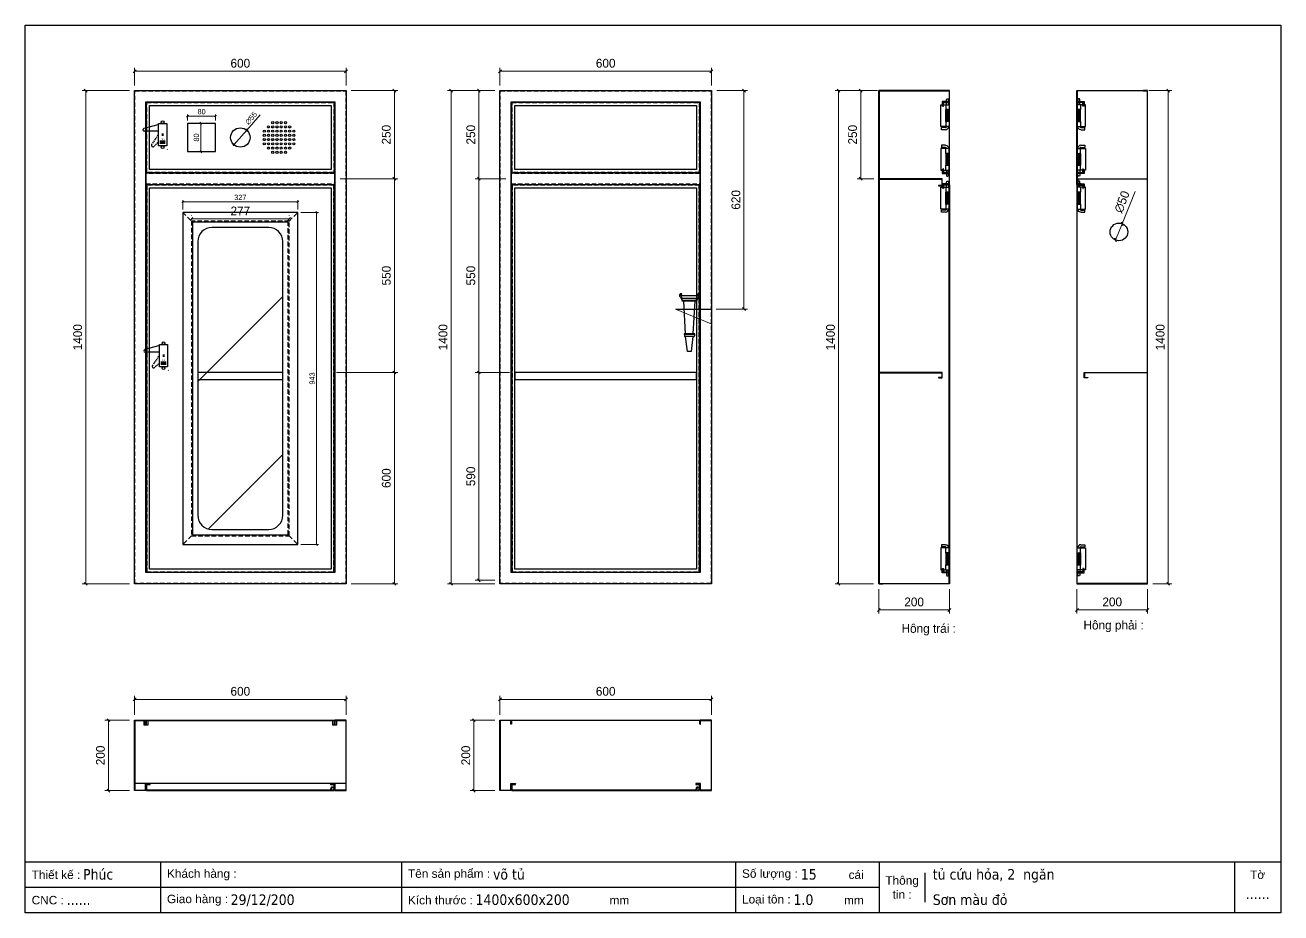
# Model space of a CAD drawing. Header units: millimetres. Extents: x 0 to 3564, y 0 to 2520.
import ezdxf
from ezdxf.enums import TextEntityAlignment as Align

# ---------------------------------------------------------------- set-up
doc = ezdxf.new("R2010")
doc.units = ezdxf.units.MM
doc.linetypes.add('HIDDEN2', pattern=[4.7625, 3.175, -1.5875])
doc.linetypes.add('HIDDENX2', pattern=[19.05, 12.7, -6.35])
doc.layers.add('BAOCHAY', color=1, linetype='Continuous')
doc.layers.add('DIM', color=253, linetype='Continuous')
doc.layers.add('S-CONCRETE', color=3, linetype='Continuous', lineweight=5)
doc.styles.add('Arial', font='arial.ttf')
doc.styles.add('Tahoma (Input Text)', font='tahoma.ttf')
doc.dimstyles.new('Dim-15', dxfattribs={"dimtxt": 15, "dimasz": 5, "dimexe": 5, "dimexo": 8, "dimgap": 5, "dimtad": 1, "dimdec": 0, "dimtxsty": 'Standard', "dimblk": 'OBLIQUE', "dimcen": 10, "dimclrd": 5, "dimclre": 5, "dimclrt": 3, "dimazin": 3, "dimtfac": 1, "dimtdec": 0, "dimtmove": 0, "dimatfit": 3, "dimldrblk": 'OBLIQUE', "dimlwd": 9, "dimlwe": 9})
doc.dimstyles.new('Dim-25', dxfattribs={"dimtxt": 25, "dimasz": 8, "dimexe": 10, "dimexo": 15, "dimgap": 10, "dimtad": 1, "dimdec": 0, "dimtxsty": 'Standard', "dimblk": 'OBLIQUE', "dimcen": 10, "dimclrd": 5, "dimclre": 5, "dimclrt": 3, "dimazin": 3, "dimtfac": 1, "dimtdec": 0, "dimtmove": 0, "dimatfit": 3, "dimldrblk": 'OBLIQUE', "dimlwd": 9, "dimlwe": 9})

# ---------------------------------------------------------------- blocks, each defined once
blk = doc.blocks.new('khungtenAsean2')
at = {"color": 7}
for p, q in [((2970, -1980), (0, -1980)), ((320, -1980), (320, -2100)), ((890, -1980), (890, -2100)), ((1680, -1980), (1680, -2100)), ((2020, -1980), (2020, -2100)), ((2860, -1980), (2860, -2100)), ((2128.3, -2005), (2128.3, -2075)), ((2020, -2040), (0, -2040))]:
    blk.add_line(p, q, dxfattribs=at)
blk.add_lwpolyline([(0, 0), (2970, 0), (2970, -2100), (0, -2100)], close=True, dxfattribs=at)
at = {"color": 2, "char_height": 20, "style": 'Arial'}
for s, insert, width, attachment_point in [('  Thiết kế :', (0, -2010), 917.634, 4), ('  Khách hàng :', (320, -2010), 917.634, 4), ('  Tên sản phẩm :', (890, -2010), 917.634, 4), ('  Số lượng :', (1680, -2010), 917.634, 4), ('cái', (1947.6, -2010), 917.634, 4), ('Thông\\Ptin :', (2074.2, -2040), 108.311, 5), ('Tờ', (2915, -2010), 110, 5), ('  CNC :', (0, -2070), 917.634, 4), ('  Giao hàng :', (320, -2070), 917.634, 4), ('  Kích thước :', (890, -2070), 917.634, 4), ('mm', (1382.3, -2070), 917.634, 4), ('  Loại tôn :', (1680, -2070), 917.634, 4), ('mm', (1936.9, -2070), 917.634, 4)]:
    blk.add_mtext(s, dxfattribs=dict(at, insert=insert, width=width, attachment_point=attachment_point))
at = {"color": 1, "style": 'Tahoma (Input Text)', "flags": 8}
for tag, p in [('#01', (137.1, -2021.3)), ('#03', (506.6, -2019.3)), ('#05', (1106.6, -2021.3)), ('#07', (1834.7, -2021.3)), ('#09', (2146.7, -2021.3)), ('#02', (98.5, -2081.3)), ('#04', (486.1, -2081.3)), ('#06', (1065.3, -2081.3)), ('#08', (1817.4, -2081.3)), ('#10', (2146.7, -2081.3))]:
    blk.add_attdef(tag, p, '', height=25, dxfattribs=at)
blk.add_attdef('#11', text='', height=25, dxfattribs=at).set_placement((2915, -2067.3), align=Align.CENTER)
blk = doc.blocks.new('*D1')
at = {"color": 0, "linetype": 'ByBlock', "lineweight": -2}
for p, q in [((1351.7, 2392.8), (1343.7, 2384.8)), ((1943.7, 2384.8), (1951.7, 2392.8))]:
    blk.add_line(p, q, dxfattribs=at)
at = {"layer": 'Defpoints', "color": 0, "transparency": 16777216}
for p in [(1947.7, 2388.8), (1347.7, 2334), (1947.7, 2334)]:
    blk.add_point(p, dxfattribs=at)
at = {"layer": 'DIM', "color": 5, "lineweight": 9, "transparency": 16777216}
for p, q in [((1347.7, 2349), (1347.7, 2398.8)), ((1347.7, 2388.8), (1947.7, 2388.8)), ((1947.7, 2349), (1947.7, 2398.8))]:
    blk.add_line(p, q, dxfattribs=at)
at = {"layer": 'DIM', "color": 3, "transparency": 16777216, "insert": (1647.7, 2411.6), "char_height": 25, "attachment_point": 5}
blk.add_mtext('600', dxfattribs=at)
blk = doc.blocks.new('_Oblique')
at = {"color": 0, "linetype": 'ByBlock', "lineweight": -2}
blk.add_line((-0.5, -0.5), (0.5, 0.5), dxfattribs=at)
blk = doc.blocks.new('*D2')
at = {"color": 0, "linetype": 'ByBlock', "lineweight": -2}
for p, q in [((1212.8, 2330), (1204.8, 2338)), ((1204.8, 938), (1212.8, 930))]:
    blk.add_line(p, q, dxfattribs=at)
at = {"layer": 'Defpoints', "color": 0, "transparency": 16777216}
for p in [(1347.7, 2334), (1208.8, 934), (1347.7, 934)]:
    blk.add_point(p, dxfattribs=at)
at = {"layer": 'DIM', "color": 5, "lineweight": 9, "transparency": 16777216}
for p, q in [((1332.7, 2334), (1198.8, 2334)), ((1208.8, 2334), (1208.8, 934)), ((1332.7, 934), (1198.8, 934))]:
    blk.add_line(p, q, dxfattribs=at)
at = {"layer": 'DIM', "color": 3, "transparency": 16777216, "insert": (1186.1, 1634), "char_height": 25, "attachment_point": 5, "rotation": 90}
blk.add_mtext('1400', dxfattribs=at)
blk = doc.blocks.new('*D3')
at = {"color": 0, "linetype": 'ByBlock', "lineweight": -2}
for p, q in [((1351.7, 610), (1343.7, 602)), ((1943.7, 602), (1951.7, 610))]:
    blk.add_line(p, q, dxfattribs=at)
at = {"layer": 'Defpoints', "color": 0, "transparency": 16777216}
for p in [(1947.7, 606), (1347.7, 547), (1947.7, 547)]:
    blk.add_point(p, dxfattribs=at)
at = {"layer": 'DIM', "color": 5, "lineweight": 9, "transparency": 16777216}
for p, q in [((1347.7, 562), (1347.7, 616)), ((1347.7, 606), (1947.7, 606)), ((1947.7, 562), (1947.7, 616))]:
    blk.add_line(p, q, dxfattribs=at)
at = {"layer": 'DIM', "color": 3, "transparency": 16777216, "insert": (1647.7, 628.8), "char_height": 25, "attachment_point": 5}
blk.add_mtext('600', dxfattribs=at)
blk = doc.blocks.new('*D4')
at = {"color": 0, "linetype": 'ByBlock', "lineweight": -2}
for p, q in [((1277.5, 543), (1269.5, 551)), ((1269.5, 351), (1277.5, 343))]:
    blk.add_line(p, q, dxfattribs=at)
at = {"layer": 'Defpoints', "color": 0, "transparency": 16777216}
for p in [(1347.7, 547), (1273.5, 347), (1347.7, 347)]:
    blk.add_point(p, dxfattribs=at)
at = {"layer": 'DIM', "color": 5, "lineweight": 9, "transparency": 16777216}
for p, q in [((1332.7, 547), (1263.5, 547)), ((1273.5, 547), (1273.5, 347)), ((1332.7, 347), (1263.5, 347))]:
    blk.add_line(p, q, dxfattribs=at)
at = {"layer": 'DIM', "color": 3, "transparency": 16777216, "insert": (1250.7, 447), "char_height": 25, "attachment_point": 5, "rotation": 90}
blk.add_mtext('200', dxfattribs=at)
blk = doc.blocks.new('*D5')
at = {"color": 0, "linetype": 'ByBlock', "lineweight": -2}
for p, q in [((2312.6, 2330), (2304.6, 2338)), ((2304.6, 938), (2312.6, 930))]:
    blk.add_line(p, q, dxfattribs=at)
at = {"layer": 'Defpoints', "color": 0, "transparency": 16777216}
for p in [(2308.6, 2334), (2434.1, 2334), (2423.1, 934)]:
    blk.add_point(p, dxfattribs=at)
at = {"layer": 'DIM', "color": 5, "lineweight": 9, "transparency": 16777216}
for p, q in [((2419.1, 2334), (2298.6, 2334)), ((2308.6, 934), (2308.6, 2334)), ((2408.1, 934), (2298.6, 934))]:
    blk.add_line(p, q, dxfattribs=at)
at = {"layer": 'DIM', "color": 3, "transparency": 16777216, "insert": (2285.8, 1634), "char_height": 25, "attachment_point": 5, "rotation": 90}
blk.add_mtext('1400', dxfattribs=at)
blk = doc.blocks.new('*D6')
at = {"color": 0, "linetype": 'ByBlock', "lineweight": -2}
for p, q in [((2427.1, 863.8), (2419.1, 855.8)), ((2619.1, 855.8), (2627.1, 863.8))]:
    blk.add_line(p, q, dxfattribs=at)
at = {"layer": 'Defpoints', "color": 0, "transparency": 16777216}
for p in [(2423.1, 934), (2623.1, 934), (2623.1, 859.8)]:
    blk.add_point(p, dxfattribs=at)
at = {"layer": 'DIM', "color": 5, "lineweight": 9, "transparency": 16777216}
for p, q in [((2423.1, 919), (2423.1, 849.8)), ((2623.1, 919), (2623.1, 849.8)), ((2423.1, 859.8), (2623.1, 859.8))]:
    blk.add_line(p, q, dxfattribs=at)
at = {"layer": 'DIM', "color": 3, "transparency": 16777216, "insert": (2523.1, 882.5), "char_height": 25, "attachment_point": 5}
blk.add_mtext('200', dxfattribs=at)
blk = doc.blocks.new('HL035-1-2')
at = {"color": 1}
for p, q in [((-4.5, 79), (18.5, 79)), ((-4.5, 65), (-4.5, 79)), ((-3, 79), (-3, 80)), ((-3, 79), (-3, 79)), ((3, 79), (3, 80)), ((4.5, 65), (4.5, 79)), ((5, 88), (17, 88)), ((5, 82), (17, 82)), ((17, 88), (17, 82)), ((18.5, 79), (18.5, 17)), ((-4.5, 65), (4.5, 65)), ((1.3, 65), (-4, 64)), ((4, 64), (-4, 62.5)), ((-4, 64), (-3, 64)), ((4, 62.5), (-4, 61)), ((-4, 62.5), (-3, 62.5)), ((4, 61), (-4, 59.5)), ((-4, 61), (-3, 61)), ((4, 59.5), (-4, 58)), ((-4, 59.5), (-3, 59.5)), ((4, 58), (-4, 56.5)), ((-4, 58), (-3, 58)), ((4, 56.5), (-4, 55)), ((-4, 56.5), (-3, 56.5)), ((4, 55), (-4, 53.5)), ((-4, 55), (-3, 55)), ((4, 53.5), (-4, 52)), ((-4, 53.5), (-3, 53.5)), ((4, 52), (-4, 50.5)), ((-4, 52), (-3, 52)), ((4, 50.5), (-4, 49)), ((-4, 50.5), (-3, 50.5)), ((4, 49), (-4, 47.5)), ((-4, 49), (-3, 49)), ((4, 47.5), (-4, 46)), ((-4, 47.5), (-3, 47.5)), ((4, 46), (-4, 44.5)), ((-4, 46), (-3, 46)), ((4, 44.5), (-4, 43)), ((-4, 44.5), (-3, 44.5)), ((4, 43), (-4, 41.5)), ((-4, 43), (-3, 43)), ((4, 41.5), (-4, 40)), ((-4, 41.5), (-3, 41.5)), ((4, 40), (-4, 38.5)), ((-4, 40), (-3, 40)), ((4, 38.5), (-4, 37)), ((-4, 38.5), (-3, 38.5)), ((4, 37), (-4, 35.5)), ((-4, 37), (-3, 37)), ((3, 64), (4, 64)), ((3, 62.5), (4, 62.5)), ((3, 61), (4, 61)), ((3, 59.5), (4, 59.5)), ((3, 58), (4, 58)), ((3, 56.5), (4, 56.5)), ((3, 55), (4, 55)), ((3, 53.5), (4, 53.5)), ((3, 52), (4, 52)), ((3, 50.5), (4, 50.5)), ((3, 49), (4, 49)), ((3, 47.5), (4, 47.5)), ((3, 46), (4, 46)), ((3, 44.5), (4, 44.5)), ((3, 43), (4, 43)), ((3, 41.5), (4, 41.5)), ((3, 40), (4, 40)), ((3, 38.5), (4, 38.5)), ((3, 37), (4, 37)), ((4.5, 65), (4.5, 31)), ((-4.5, 17), (-4.5, 31)), ((-4.5, 31), (4.5, 31)), ((18.5, 17), (-4.5, 17)), ((4, 35.5), (-4, 34)), ((-4, 35.5), (-3, 35.5)), ((4, 34), (-4, 32.5)), ((-4, 34), (-3, 34)), ((-3, 3), (-2, 0)), ((3, 3), (2, 0)), ((3, 35.5), (4, 35.5)), ((3, 34), (4, 34)), ((4.5, 17), (4.5, 31))]:
    blk.add_line(p, q, dxfattribs=at)
for points in [[(-3, 32.5), (-3, 65)], [(3, 65), (3, 32.5)], [(-3, 3), (-3, 17)], [(2, 0), (-2, 0)], [(3, 17), (3, 3)]]:
    blk.add_lwpolyline(points, dxfattribs=at)
blk.add_lwpolyline([(-4, 32.5), (4, 32.5), (4, 31), (-4, 31)], close=True, dxfattribs=at)
for radius in [8, 2]:
    blk.add_arc((5, 80), radius, 90, 180, dxfattribs=at)
blk = doc.blocks.new('*D7')
at = {"color": 0, "linetype": 'ByBlock', "lineweight": -2}
for p, q in [((3248.3, 2330), (3240.3, 2338)), ((3240.3, 938), (3248.3, 930))]:
    blk.add_line(p, q, dxfattribs=at)
at = {"layer": 'Defpoints', "color": 0, "transparency": 16777216}
for p in [(3174.3, 2334), (3244.3, 2334), (3185.3, 934)]:
    blk.add_point(p, dxfattribs=at)
at = {"layer": 'DIM', "color": 5, "lineweight": 9, "transparency": 16777216}
for p, q in [((3189.3, 2334), (3254.3, 2334)), ((3244.3, 934), (3244.3, 2334)), ((3200.3, 934), (3254.3, 934))]:
    blk.add_line(p, q, dxfattribs=at)
at = {"layer": 'DIM', "color": 3, "transparency": 16777216, "insert": (3221.5, 1634), "char_height": 25, "attachment_point": 5, "rotation": 90}
blk.add_mtext('1400', dxfattribs=at)
blk = doc.blocks.new('*D8')
at = {"color": 0, "linetype": 'ByBlock', "lineweight": -2}
for p, q in [((2989.3, 863.8), (2981.3, 855.8)), ((3181.3, 855.8), (3189.3, 863.8))]:
    blk.add_line(p, q, dxfattribs=at)
at = {"layer": 'Defpoints', "color": 0, "transparency": 16777216}
for p in [(2985.3, 934), (3185.3, 934), (2985.3, 859.8)]:
    blk.add_point(p, dxfattribs=at)
at = {"layer": 'DIM', "color": 5, "lineweight": 9, "transparency": 16777216}
for p, q in [((2985.3, 919), (2985.3, 849.8)), ((3185.3, 919), (3185.3, 849.8)), ((3185.3, 859.8), (2985.3, 859.8))]:
    blk.add_line(p, q, dxfattribs=at)
at = {"layer": 'DIM', "color": 3, "transparency": 16777216, "insert": (3085.3, 882.5), "char_height": 25, "attachment_point": 5}
blk.add_mtext('200', dxfattribs=at)
blk = doc.blocks.new('*D9')
at = {"color": 0, "linetype": 'ByBlock', "lineweight": -2}
for p, q in [((3111.3, 1961.4), (3115.8, 1951)), ((3097.3, 1904.6), (3092.8, 1915))]:
    blk.add_line(p, q, dxfattribs=at)
at = {"layer": 'Defpoints', "color": 0, "transparency": 16777216}
for p in [(3113.6, 1956.2), (3095, 1909.8)]:
    blk.add_point(p, dxfattribs=at)
at = {"layer": 'DIM', "color": 5, "lineweight": 9, "transparency": 16777216}
for p in [(3150.2, 2048.1), (3095, 1909.8)]:
    blk.add_line(p, (3113.6, 1956.2), dxfattribs=at)
at = {"layer": 'DIM', "color": 3, "transparency": 16777216, "insert": (3113.1, 2018.3), "char_height": 25, "attachment_point": 5, "rotation": 68.2517}
blk.add_mtext('∅50', dxfattribs=at)
blk = doc.blocks.new('*D10')
at = {"color": 0, "linetype": 'ByBlock', "lineweight": -2}
for p, q in [((314.8, 610), (306.8, 602)), ((906.8, 602), (914.8, 610))]:
    blk.add_line(p, q, dxfattribs=at)
at = {"layer": 'Defpoints', "color": 0, "transparency": 16777216}
for p in [(910.8, 606), (310.8, 547), (910.8, 547)]:
    blk.add_point(p, dxfattribs=at)
at = {"layer": 'DIM', "color": 5, "lineweight": 9, "transparency": 16777216}
for p, q in [((310.8, 562), (310.8, 616)), ((310.8, 606), (910.8, 606)), ((910.8, 562), (910.8, 616))]:
    blk.add_line(p, q, dxfattribs=at)
at = {"layer": 'DIM', "color": 3, "transparency": 16777216, "insert": (610.8, 628.8), "char_height": 25, "attachment_point": 5}
blk.add_mtext('600', dxfattribs=at)
blk = doc.blocks.new('*D11')
at = {"color": 0, "linetype": 'ByBlock', "lineweight": -2}
for p, q in [((314.8, 2392.8), (306.8, 2384.8)), ((906.8, 2384.8), (914.8, 2392.8))]:
    blk.add_line(p, q, dxfattribs=at)
at = {"layer": 'Defpoints', "color": 0, "transparency": 16777216}
for p in [(910.8, 2388.8), (310.8, 2334), (910.8, 2334)]:
    blk.add_point(p, dxfattribs=at)
at = {"layer": 'DIM', "color": 5, "lineweight": 9, "transparency": 16777216}
for p, q in [((310.8, 2349), (310.8, 2398.8)), ((310.8, 2388.8), (910.8, 2388.8)), ((910.8, 2349), (910.8, 2398.8))]:
    blk.add_line(p, q, dxfattribs=at)
at = {"layer": 'DIM', "color": 3, "transparency": 16777216, "insert": (610.8, 2411.6), "char_height": 25, "attachment_point": 5}
blk.add_mtext('600', dxfattribs=at)
blk = doc.blocks.new('*D12')
at = {"color": 0, "linetype": 'ByBlock', "lineweight": -2}
for p, q in [((176, 2330), (168, 2338)), ((168, 938), (176, 930))]:
    blk.add_line(p, q, dxfattribs=at)
at = {"layer": 'Defpoints', "color": 0, "transparency": 16777216}
for p in [(310.8, 2334), (172, 934), (310.8, 934)]:
    blk.add_point(p, dxfattribs=at)
at = {"layer": 'DIM', "color": 5, "lineweight": 9, "transparency": 16777216}
for p, q in [((295.8, 2334), (162, 2334)), ((172, 2334), (172, 934)), ((295.8, 934), (162, 934))]:
    blk.add_line(p, q, dxfattribs=at)
at = {"layer": 'DIM', "color": 3, "transparency": 16777216, "insert": (149.2, 1634), "char_height": 25, "attachment_point": 5, "rotation": 90}
blk.add_mtext('1400', dxfattribs=at)
blk = doc.blocks.new('*D13')
at = {"color": 0, "linetype": 'ByBlock', "lineweight": -2}
for p, q in [((1051.9, 2330), (1043.9, 2338)), ((1043.9, 2088), (1051.9, 2080))]:
    blk.add_line(p, q, dxfattribs=at)
at = {"layer": 'Defpoints', "color": 0, "transparency": 16777216}
for p in [(910.8, 2334), (1047.9, 2334), (878.8, 2084)]:
    blk.add_point(p, dxfattribs=at)
at = {"layer": 'DIM', "color": 5, "lineweight": 9, "transparency": 16777216}
for p, q in [((925.8, 2334), (1057.9, 2334)), ((1047.9, 2084), (1047.9, 2334)), ((893.8, 2084), (1057.9, 2084))]:
    blk.add_line(p, q, dxfattribs=at)
at = {"layer": 'DIM', "color": 3, "transparency": 16777216, "insert": (1025.2, 2209), "char_height": 25, "attachment_point": 5, "rotation": 90}
blk.add_mtext('250', dxfattribs=at)
blk = doc.blocks.new('*D14')
at = {"color": 0, "linetype": 'ByBlock', "lineweight": -2}
for p, q in [((1051.9, 2080), (1043.9, 2088)), ((1043.9, 1538), (1051.9, 1530))]:
    blk.add_line(p, q, dxfattribs=at)
at = {"layer": 'Defpoints', "color": 0, "transparency": 16777216}
for p in [(878.8, 2084), (868.8, 1534), (1047.9, 1534)]:
    blk.add_point(p, dxfattribs=at)
at = {"layer": 'DIM', "color": 5, "lineweight": 9, "transparency": 16777216}
for p, q in [((893.8, 2084), (1057.9, 2084)), ((1047.9, 2084), (1047.9, 1534)), ((883.8, 1534), (1057.9, 1534))]:
    blk.add_line(p, q, dxfattribs=at)
at = {"layer": 'DIM', "color": 3, "transparency": 16777216, "insert": (1025.2, 1809), "char_height": 25, "attachment_point": 5, "rotation": 90}
blk.add_mtext('550', dxfattribs=at)
blk = doc.blocks.new('*D15')
at = {"color": 0, "linetype": 'ByBlock', "lineweight": -2}
for p, q in [((1051.9, 1530), (1043.9, 1538)), ((1043.9, 938), (1051.9, 930))]:
    blk.add_line(p, q, dxfattribs=at)
at = {"layer": 'Defpoints', "color": 0, "transparency": 16777216}
for p in [(868.8, 1534), (910.8, 934), (1047.9, 934)]:
    blk.add_point(p, dxfattribs=at)
at = {"layer": 'DIM', "color": 5, "lineweight": 9, "transparency": 16777216}
for p, q in [((883.8, 1534), (1057.9, 1534)), ((1047.9, 1534), (1047.9, 934)), ((925.8, 934), (1057.9, 934))]:
    blk.add_line(p, q, dxfattribs=at)
at = {"layer": 'DIM', "color": 3, "transparency": 16777216, "insert": (1025.2, 1234), "char_height": 25, "attachment_point": 5, "rotation": 90}
blk.add_mtext('600', dxfattribs=at)
blk = doc.blocks.new('*D16')
at = {"color": 0, "linetype": 'ByBlock', "lineweight": -2}
for p, q in [((240.6, 543), (232.6, 551)), ((232.6, 351), (240.6, 343))]:
    blk.add_line(p, q, dxfattribs=at)
at = {"layer": 'Defpoints', "color": 0, "transparency": 16777216}
for p in [(310.8, 547), (236.6, 347), (310.8, 347)]:
    blk.add_point(p, dxfattribs=at)
at = {"layer": 'DIM', "color": 5, "lineweight": 9, "transparency": 16777216}
for p, q in [((295.8, 547), (226.6, 547)), ((236.6, 547), (236.6, 347)), ((295.8, 347), (226.6, 347))]:
    blk.add_line(p, q, dxfattribs=at)
at = {"layer": 'DIM', "color": 3, "transparency": 16777216, "insert": (213.8, 447), "char_height": 25, "attachment_point": 5, "rotation": 90}
blk.add_mtext('200', dxfattribs=at)
blk = doc.blocks.new('*D17')
at = {"color": 0, "linetype": 'ByBlock', "lineweight": -2}
for p, q in [((463.3, 2264), (458.3, 2259)), ((538.3, 2259), (543.3, 2264))]:
    blk.add_line(p, q, dxfattribs=at)
at = {"layer": 'Defpoints', "color": 0, "transparency": 16777216}
for p in [(540.8, 2261.5), (460.8, 2241), (540.8, 2241)]:
    blk.add_point(p, dxfattribs=at)
at = {"layer": 'DIM', "color": 5, "lineweight": 9, "transparency": 16777216}
for p, q in [((460.8, 2249), (460.8, 2266.5)), ((460.8, 2261.5), (540.8, 2261.5)), ((540.8, 2249), (540.8, 2266.5))]:
    blk.add_line(p, q, dxfattribs=at)
at = {"layer": 'DIM', "color": 3, "transparency": 16777216, "insert": (500.8, 2274.2), "char_height": 15, "attachment_point": 5}
blk.add_mtext('80', dxfattribs=at)
blk = doc.blocks.new('*D18')
at = {"color": 0, "linetype": 'ByBlock', "lineweight": -2}
for p, q in [((501.2, 2238.5), (496.2, 2243.5)), ((496.2, 2163.5), (501.2, 2158.5))]:
    blk.add_line(p, q, dxfattribs=at)
at = {"layer": 'Defpoints', "color": 0, "transparency": 16777216}
for p in [(460.8, 2241), (460.8, 2161), (498.7, 2161)]:
    blk.add_point(p, dxfattribs=at)
at = {"layer": 'DIM', "color": 5, "lineweight": 9, "transparency": 16777216}
for p, q in [((468.8, 2241), (503.7, 2241)), ((498.7, 2241), (498.7, 2161)), ((468.8, 2161), (503.7, 2161))]:
    blk.add_line(p, q, dxfattribs=at)
at = {"layer": 'DIM', "color": 3, "transparency": 16777216, "insert": (486, 2201), "char_height": 15, "attachment_point": 5, "rotation": 90}
blk.add_mtext('80', dxfattribs=at)
blk = doc.blocks.new('*D19')
at = {"color": 0, "linetype": 'ByBlock', "lineweight": -2}
for p, q in [((628.8, 2225.2), (629.2, 2218.1)), ((592.8, 2176.9), (592.4, 2183.9))]:
    blk.add_line(p, q, dxfattribs=at)
at = {"layer": 'Defpoints', "color": 0, "transparency": 16777216}
for p in [(629, 2221.6), (592.6, 2180.4)]:
    blk.add_point(p, dxfattribs=at)
at = {"layer": 'DIM', "color": 5, "lineweight": 9, "transparency": 16777216}
for p in [(667.3, 2265.1), (592.6, 2180.4)]:
    blk.add_line(p, (629, 2221.6), dxfattribs=at)
at = {"layer": 'DIM', "color": 3, "transparency": 16777216, "insert": (641.7, 2255.7), "char_height": 15, "attachment_point": 5, "rotation": 48.5678}
blk.add_mtext('∅55', dxfattribs=at)
blk = doc.blocks.new('khoado')
at = {"color": 1}
for p, q in [((0, 70), (-39, 59.9)), ((0, 52), (-38, 52))]:
    blk.add_line(p, q, dxfattribs=at)
at = {"color": 1, "linetype": 'HIDDEN2'}
for p, q in [((0, 40.7), (-17.3, 14.2)), ((0, 19.3), (-11.3, 9))]:
    blk.add_line(p, q, dxfattribs=at)
at = {"color": 1, "lineweight": -3}
for p, q in [((13, 45.9), (13, 39.1)), ((15, 45.9), (15, 39.1)), ((6.5, 25.4), (21.5, 25.4)), ((6.5, 23.7), (21.5, 23.7)), ((6.5, 22), (21.5, 22)), ((6.5, 20.3), (21.5, 20.3)), ((6.5, 18.6), (21.5, 18.6)), ((27, 1), (28, 0))]:
    blk.add_line(p, q, dxfattribs=at)
at = {"color": 1}
blk.add_arc((-38, 56), 4, 104.5563, 270, dxfattribs=at)
at = {"color": 1, "linetype": 'HIDDEN2'}
blk.add_arc((-14, 12), 4, 146.7823, 312.226, dxfattribs=at)
at = {"color": 1, "lineweight": -3, "insert": (14, 29.6), "char_height": 2.5, "width": 15, "attachment_point": 5}
blk.add_mtext('{\\f.VnArial|b0|i0|c0|p34;PUSH}', dxfattribs=at)
blk = doc.blocks.new('*D20')
at = {"color": 0, "linetype": 'ByBlock', "lineweight": -2}
for p, q in [((449.8, 2020.8), (444.8, 2015.8)), ((771.8, 2015.8), (776.8, 2020.8))]:
    blk.add_line(p, q, dxfattribs=at)
at = {"layer": 'Defpoints', "color": 0, "transparency": 16777216}
for p in [(774.3, 2018.3), (447.3, 1988.5), (774.3, 1988.5)]:
    blk.add_point(p, dxfattribs=at)
at = {"layer": 'DIM', "color": 5, "lineweight": 9, "transparency": 16777216}
for p, q in [((447.3, 1996.5), (447.3, 2023.3)), ((447.3, 2018.3), (774.3, 2018.3)), ((774.3, 1996.5), (774.3, 2023.3))]:
    blk.add_line(p, q, dxfattribs=at)
at = {"layer": 'DIM', "color": 3, "transparency": 16777216, "insert": (610.8, 2030.9), "char_height": 15, "attachment_point": 5}
blk.add_mtext('327', dxfattribs=at)
blk = doc.blocks.new('*D21')
at = {"color": 0, "linetype": 'ByBlock', "lineweight": -2}
for p, q in [((829.8, 1986), (824.8, 1991)), ((824.8, 1048), (829.8, 1043))]:
    blk.add_line(p, q, dxfattribs=at)
at = {"layer": 'Defpoints', "color": 0, "transparency": 16777216}
for p in [(774.3, 1988.5), (774.3, 1045.5), (827.3, 1045.5)]:
    blk.add_point(p, dxfattribs=at)
at = {"layer": 'DIM', "color": 5, "lineweight": 9, "transparency": 16777216}
for p, q in [((782.3, 1988.5), (832.3, 1988.5)), ((827.3, 1988.5), (827.3, 1045.5)), ((782.3, 1045.5), (832.3, 1045.5))]:
    blk.add_line(p, q, dxfattribs=at)
at = {"layer": 'DIM', "color": 3, "transparency": 16777216, "insert": (814.6, 1517), "char_height": 15, "attachment_point": 5, "rotation": 90}
blk.add_mtext('943', dxfattribs=at)
blk = doc.blocks.new('*D22')
at = {"color": 0, "linetype": 'ByBlock', "lineweight": -2}
for p, q in [((2044.2, 2330), (2036.2, 2338)), ((2036.2, 1718), (2044.2, 1710))]:
    blk.add_line(p, q, dxfattribs=at)
at = {"layer": 'Defpoints', "color": 0, "transparency": 16777216}
for p in [(1947.7, 2334), (2040.2, 2334), (1946.7, 1714)]:
    blk.add_point(p, dxfattribs=at)
at = {"layer": 'DIM', "color": 5, "lineweight": 9, "transparency": 16777216}
for p, q in [((1962.7, 2334), (2050.2, 2334)), ((2040.2, 1714), (2040.2, 2334)), ((1961.7, 1714), (2050.2, 1714))]:
    blk.add_line(p, q, dxfattribs=at)
at = {"layer": 'DIM', "color": 3, "transparency": 16777216, "insert": (2017.4, 2024), "char_height": 25, "attachment_point": 5, "rotation": 90}
blk.add_mtext('620', dxfattribs=at)
blk = doc.blocks.new('*D23')
at = {"color": 0, "linetype": 'ByBlock', "lineweight": -2}
for p, q in [((1291.7, 2330), (1283.7, 2338)), ((1283.7, 2088), (1291.7, 2080))]:
    blk.add_line(p, q, dxfattribs=at)
at = {"layer": 'Defpoints', "color": 0, "transparency": 16777216}
for p in [(1347.7, 2334), (1287.7, 2084), (1379.7, 2084)]:
    blk.add_point(p, dxfattribs=at)
at = {"layer": 'DIM', "color": 5, "lineweight": 9, "transparency": 16777216}
for p, q in [((1332.7, 2334), (1277.7, 2334)), ((1287.7, 2334), (1287.7, 2084)), ((1364.7, 2084), (1277.7, 2084))]:
    blk.add_line(p, q, dxfattribs=at)
at = {"layer": 'DIM', "color": 3, "transparency": 16777216, "insert": (1265, 2209), "char_height": 25, "attachment_point": 5, "rotation": 90}
blk.add_mtext('250', dxfattribs=at)
blk = doc.blocks.new('*D24')
at = {"color": 0, "linetype": 'ByBlock', "lineweight": -2}
for p, q in [((1291.7, 2080), (1283.7, 2088)), ((1283.7, 1538), (1291.7, 1530))]:
    blk.add_line(p, q, dxfattribs=at)
at = {"layer": 'Defpoints', "color": 0, "transparency": 16777216}
for p in [(1379.7, 2084), (1287.7, 1534), (1389.7, 1534)]:
    blk.add_point(p, dxfattribs=at)
at = {"layer": 'DIM', "color": 5, "lineweight": 9, "transparency": 16777216}
for p, q in [((1364.7, 2084), (1277.7, 2084)), ((1287.7, 2084), (1287.7, 1534)), ((1374.7, 1534), (1277.7, 1534))]:
    blk.add_line(p, q, dxfattribs=at)
at = {"layer": 'DIM', "color": 3, "transparency": 16777216, "insert": (1265, 1809), "char_height": 25, "attachment_point": 5, "rotation": 90}
blk.add_mtext('550', dxfattribs=at)
blk = doc.blocks.new('*D25')
at = {"color": 0, "linetype": 'ByBlock', "lineweight": -2}
for p, q in [((1291.7, 1530), (1283.7, 1538)), ((1283.7, 948), (1291.7, 940))]:
    blk.add_line(p, q, dxfattribs=at)
at = {"layer": 'Defpoints', "color": 0, "transparency": 16777216}
for p in [(1389.7, 1534), (1287.7, 944), (1347.7, 944)]:
    blk.add_point(p, dxfattribs=at)
at = {"layer": 'DIM', "color": 5, "lineweight": 9, "transparency": 16777216}
for p, q in [((1374.7, 1534), (1277.7, 1534)), ((1287.7, 1534), (1287.7, 944)), ((1332.7, 944), (1277.7, 944))]:
    blk.add_line(p, q, dxfattribs=at)
at = {"layer": 'DIM', "color": 3, "transparency": 16777216, "insert": (1265, 1239), "char_height": 25, "attachment_point": 5, "rotation": 90}
blk.add_mtext('590', dxfattribs=at)
blk = doc.blocks.new('*D26')
at = {"color": 0, "linetype": 'ByBlock', "lineweight": -2}
for p, q in [((2375.4, 2330), (2367.4, 2338)), ((2367.4, 2088), (2375.4, 2080))]:
    blk.add_line(p, q, dxfattribs=at)
at = {"layer": 'Defpoints', "color": 0, "transparency": 16777216}
for p in [(2371.4, 2334), (2423.1, 2334), (2424.1, 2084)]:
    blk.add_point(p, dxfattribs=at)
at = {"layer": 'DIM', "color": 5, "lineweight": 9, "transparency": 16777216}
for p, q in [((2408.1, 2334), (2361.4, 2334)), ((2371.4, 2084), (2371.4, 2334)), ((2409.1, 2084), (2361.4, 2084))]:
    blk.add_line(p, q, dxfattribs=at)
at = {"layer": 'DIM', "color": 3, "transparency": 16777216, "insert": (2348.6, 2209), "char_height": 25, "attachment_point": 5, "rotation": 90}
blk.add_mtext('250', dxfattribs=at)
blk = doc.blocks.new('*D27')
at = {"color": 0, "linetype": 'ByBlock', "lineweight": -2}
for p, q in [((476.3, 1973.8), (468.3, 1965.8)), ((745.3, 1965.8), (753.3, 1973.8))]:
    blk.add_line(p, q, dxfattribs=at)
at = {"layer": 'Defpoints', "color": 0, "transparency": 16777216}
for p in [(472.3, 1963.5), (749.3, 1969.8), (749.3, 1963.5)]:
    blk.add_point(p, dxfattribs=at)
at = {"layer": 'DIM', "color": 5, "lineweight": 9, "transparency": 16777216}
for p, q in [((472.3, 1978.5), (472.3, 1979.8)), ((472.3, 1969.8), (749.3, 1969.8)), ((749.3, 1978.5), (749.3, 1979.8))]:
    blk.add_line(p, q, dxfattribs=at)
at = {"layer": 'DIM', "color": 3, "transparency": 16777216, "insert": (610.8, 1992.4), "char_height": 25, "attachment_point": 5}
blk.add_mtext('277', dxfattribs=at)

msp = doc.modelspace()

# ---------------------------------------------------------------- hatches: boundary and pattern name
h = msp.add_hatch()
h.set_pattern_fill('ANSI31', color=4, scale=10, style=0)
h.set_pattern_definition([(45, (-1466479.94, -485266.46), (-224.5064, 224.5064), [])])
h.paths.add_polyline_path([(490.3, 1128.5, 0.414214), (530.3, 1088.5), (691.3, 1088.5, 0.414214), (731.3, 1128.5), (731.3, 1905.5, 0.414214), (691.3, 1945.5), (530.3, 1945.5, 0.414214), (490.3, 1905.5)])

# ---------------------------------------------------------------- linework, layer by layer
at = {"color": 7, "linetype": 'HIDDENX2'}
for p, q in [((447.3, 1988.5), (472.3, 1963.5)), ((749.3, 1963.5), (774.3, 1988.5)), ((472.3, 1070.5), (447.3, 1045.5)), ((749.3, 1070.5), (774.3, 1045.5))]:
    msp.add_line(p, q, dxfattribs=at)
at = {"color": 7}
msp.add_line((1890.8, 1594), (1880, 1594), dxfattribs=at)
at = {"color": 1}
for p, q in [((853.5, 349.5), (871.9, 349.5)), ((853.5, 349.5), (853.5, 348)), ((872, 348), (853.5, 348)), ((867.7, 351.5), (869.1, 351.8)), ((872, 355.5), (877.1, 355.5)), ((872, 349.5), (877.1, 349.5)), ((1890.4, 349.5), (1908.8, 349.5)), ((1890.4, 349.5), (1890.4, 348)), ((1908.9, 348), (1890.4, 348)), ((1904.5, 351.5), (1906, 351.8)), ((1908.9, 355.5), (1914, 355.5)), ((1908.9, 349.5), (1914, 349.5))]:
    msp.add_line(p, q, dxfattribs=at)
at = {"color": 7}
for points in [[(310.8, 2334), (910.8, 2334), (910.8, 934), (310.8, 934)], [(1347.7, 2334), (1947.7, 2334), (1947.7, 934), (1347.7, 934)], [(342.8, 2302), (878.8, 2302), (878.8, 966), (342.8, 966)], [(1379.7, 2302), (1915.7, 2302), (1915.7, 966), (1379.7, 966)], [(2606.1, 2290), (2606.1, 2300), (2622.1, 2300), (2622.1, 2102), (2606.1, 2102), (2606.1, 2112), (2605.1, 2112), (2605.1, 2101), (2623.1, 2101), (2623.1, 2301), (2605.1, 2301), (2605.1, 2290)], [(3002.3, 2290), (3002.3, 2300), (2986.3, 2300), (2986.3, 2102), (3002.3, 2102), (3002.3, 2112), (3003.3, 2112), (3003.3, 2101), (2985.3, 2101), (2985.3, 2301), (3003.3, 2301), (3003.3, 2290)], [(2603.1, 2110), (2603.1, 2099), (2622.1, 2099), (2622.1, 2069), (2603.1, 2069), (2603.1, 2058), (2604.1, 2058), (2604.1, 2068), (2623.1, 2068), (2623.1, 2100), (2604.1, 2100), (2604.1, 2110)], [(3005.3, 2110), (3005.3, 2099), (2986.3, 2099), (2986.3, 2069), (3005.3, 2069), (3005.3, 2058), (3004.3, 2058), (3004.3, 2068), (2985.3, 2068), (2985.3, 2100), (3004.3, 2100), (3004.3, 2110)], [(342.8, 2068), (878.8, 2068), (878.8, 2100), (342.8, 2100)], [(1379.7, 2068), (1915.7, 2068), (1915.7, 2100), (1379.7, 2100)], [(2592.1, 2064), (2603.1, 2064), (2603.1, 2084), (2424.1, 2084), (2424.1, 2083), (2602.1, 2083), (2602.1, 2065), (2592.1, 2065)], [(2997.3, 2069), (2986.3, 2069), (2986.3, 2084), (3184.3, 2084), (3184.3, 2083), (2987.3, 2083), (2987.3, 2070), (2997.3, 2070)], [(2606.1, 978), (2606.1, 968), (2622.1, 968), (2622.1, 2066), (2606.1, 2066), (2606.1, 2056), (2605.1, 2056), (2605.1, 2067), (2623.1, 2067), (2623.1, 967), (2605.1, 967), (2605.1, 978)], [(3002.3, 978), (3002.3, 968), (2986.3, 968), (2986.3, 2066), (3002.3, 2066), (3002.3, 2056), (3003.3, 2056), (3003.3, 2067), (2985.3, 2067), (2985.3, 967), (3003.3, 967), (3003.3, 978)], [(447.3, 1045.5), (774.3, 1045.5), (774.3, 1988.5), (447.3, 1988.5)], [(1389.7, 1534), (1389.7, 1514), (1905.7, 1514), (1905.7, 1534)], [(2592.1, 1519), (2603.1, 1519), (2603.1, 1534), (2424.1, 1534), (2424.1, 1533), (2602.1, 1533), (2602.1, 1520), (2592.1, 1520)], [(3016.3, 1519), (3005.3, 1519), (3005.3, 1534), (3184.3, 1534), (3184.3, 1533), (3006.3, 1533), (3006.3, 1520), (3016.3, 1520)], [(341.8, 536), (341.8, 546), (311.8, 546), (311.8, 348), (341.8, 348), (341.8, 367), (354.8, 367), (354.8, 366), (342.8, 366), (342.8, 347), (310.8, 347), (310.8, 547), (342.8, 547), (342.8, 536)], [(872.8, 546), (872.8, 534), (884.8, 534), (884.8, 546), (909.8, 546), (909.8, 367), (311.8, 367), (311.8, 546), (336.8, 546), (336.8, 534), (348.8, 534), (348.8, 546)], [(877.8, 536), (877.8, 546), (343.8, 546), (343.8, 536), (342.8, 536), (342.8, 547), (878.8, 547), (878.8, 536)], [(879.8, 536), (879.8, 546), (909.8, 546), (909.8, 348), (879.8, 348), (879.8, 367), (866.8, 367), (866.8, 366), (878.8, 366), (878.8, 347), (910.8, 347), (910.8, 547), (878.8, 547), (878.8, 536)], [(1378.7, 536), (1378.7, 546), (1348.7, 546), (1348.7, 348), (1378.7, 348), (1378.7, 367), (1391.7, 367), (1391.7, 366), (1379.7, 366), (1379.7, 347), (1347.7, 347), (1347.7, 547), (1379.7, 547), (1379.7, 536)], [(1914.7, 536), (1914.7, 546), (1380.7, 546), (1380.7, 536), (1379.7, 536), (1379.7, 547), (1915.7, 547), (1915.7, 536)], [(1916.7, 536), (1916.7, 546), (1946.7, 546), (1946.7, 348), (1916.7, 348), (1916.7, 367), (1903.7, 367), (1903.7, 366), (1915.7, 366), (1915.7, 347), (1947.7, 347), (1947.7, 547), (1915.7, 547), (1915.7, 536)], [(866.3, 364), (876.3, 364), (876.3, 348), (345.3, 348), (345.3, 364), (355.3, 364), (355.3, 365), (344.3, 365), (344.3, 347), (877.3, 347), (877.3, 365), (866.3, 365)], [(1903.2, 364), (1913.2, 364), (1913.2, 348), (1382.2, 348), (1382.2, 364), (1392.2, 364), (1392.2, 365), (1381.2, 365), (1381.2, 347), (1914.2, 347), (1914.2, 365), (1903.2, 365)]]:
    msp.add_lwpolyline(points, close=True, dxfattribs=at)
at = {"color": 7, "linetype": 'HIDDENX2'}
for points in [[(311.8, 2333), (909.8, 2333), (909.8, 935), (311.8, 935)], [(1348.7, 2333), (1946.7, 2333), (1946.7, 935), (1348.7, 935)], [(342.8, 2069), (878.8, 2069), (878.8, 2099), (342.8, 2099)], [(1379.7, 2069), (1915.7, 2069), (1915.7, 2099), (1379.7, 2099)], [(472.3, 1070.5), (749.3, 1070.5), (749.3, 1963.5), (472.3, 1963.5)], [(475.3, 1073.5), (746.3, 1073.5), (746.3, 1960.5), (475.3, 1960.5)]]:
    msp.add_lwpolyline(points, close=True, dxfattribs=at)
at = {"color": 7}
for points in [[(2434.1, 934), (2423.1, 934), (2423.1, 2334), (2434.1, 2334)], [(2424.1, 2333), (2622.1, 2333), (2622.1, 2303), (2603.1, 2303), (2603.1, 2290), (2604.1, 2290), (2604.1, 2302), (2623.1, 2302), (2623.1, 2334), (2423.1, 2334), (2423.1, 2334), (2434.1, 2334), (2424.1, 2334)], [(2434.1, 2333), (2424.1, 2333), (2424.1, 935), (2434.1, 935)], [(3184.3, 2333), (2986.3, 2333), (2986.3, 2303), (3005.3, 2303), (3005.3, 2290), (3004.3, 2290), (3004.3, 2302), (2985.3, 2302), (2985.3, 2334), (3185.3, 2334), (3185.3, 2334), (3174.3, 2334), (3184.3, 2334)], [(3174.3, 934), (3185.3, 934), (3185.3, 2334), (3174.3, 2334)], [(3174.3, 2333), (3184.3, 2333), (3184.3, 935), (3174.3, 935)], [(352.8, 2110), (352.8, 2292), (868.8, 2292), (868.8, 2110)], [(1389.7, 2110), (1389.7, 2292), (1905.7, 2292), (1905.7, 2110)], [(342.8, 2110), (342.8, 2058)], [(868.8, 2110), (352.8, 2110)], [(1379.7, 2110), (1379.7, 2058)], [(1905.7, 2110), (1389.7, 2110)], [(868.8, 2058), (868.8, 976), (352.8, 976), (352.8, 2058)], [(352.8, 2058), (868.8, 2058)], [(1905.7, 2058), (1905.7, 976), (1389.7, 976), (1389.7, 2058)], [(1389.7, 2058), (1905.7, 2058)], [(731.3, 1534), (490.3, 1534)], [(490.3, 1514), (731.3, 1514)], [(2424.1, 935), (2622.1, 935), (2622.1, 965), (2603.1, 965), (2603.1, 978), (2604.1, 978), (2604.1, 966), (2623.1, 966), (2623.1, 934), (2423.1, 934), (2423.1, 934), (2434.1, 934), (2434.1, 934), (2424.1, 934)], [(3184.3, 935), (2986.3, 935), (2986.3, 965), (3005.3, 965), (3005.3, 978), (3004.3, 978), (3004.3, 966), (2985.3, 966), (2985.3, 934), (3185.3, 934), (3185.3, 934), (3174.3, 934), (3174.3, 934), (3184.3, 934)]]:
    msp.add_lwpolyline(points, dxfattribs=at)
at = {"color": 6}
for points in [[(344.3, 2301), (877.3, 2301), (877.3, 2101), (344.3, 2101)], [(1381.2, 2301), (1914.2, 2301), (1914.2, 2101), (1381.2, 2101)], [(344.3, 967.5), (877.3, 967.5), (877.3, 2066.5), (344.3, 2066.5)], [(1381.2, 967.5), (1914.2, 967.5), (1914.2, 2066.5), (1381.2, 2066.5)]]:
    msp.add_lwpolyline(points, close=True, dxfattribs=at)
at = {"color": 6, "linetype": 'HIDDENX2'}
for points in [[(345.3, 2300), (876.3, 2300), (876.3, 2102), (345.3, 2102)], [(1382.2, 2300), (1913.2, 2300), (1913.2, 2102), (1382.2, 2102)], [(345.3, 968.5), (876.3, 968.5), (876.3, 2065.5), (345.3, 2065.5)], [(1382.2, 968.5), (1913.2, 968.5), (1913.2, 2065.5), (1382.2, 2065.5)]]:
    msp.add_lwpolyline(points, close=True, dxfattribs=at)
at = {"color": 2}
for points in [[(378.8, 2240.5), (401.8, 2240.5), (401.8, 2177.5), (378.8, 2177.5)], [(460.8, 2161), (540.8, 2161), (540.8, 2241), (460.8, 2241)], [(381.3, 1613.2), (404.3, 1613.2), (404.3, 1550.2), (381.3, 1550.2)]]:
    msp.add_lwpolyline(points, close=True, dxfattribs=at)
at = {"color": 4}
msp.add_lwpolyline([(746.3, 1960.5), (475.3, 1960.5), (475.3, 1073.5), (746.3, 1073.5)], dxfattribs=at)
at = {"color": 2}
msp.add_lwpolyline([(530.3, 1088.5), (691.3, 1088.5, 0.414214), (731.3, 1128.5), (731.3, 1905.5, 0.414214), (691.3, 1945.5), (530.3, 1945.5, 0.414214), (490.3, 1905.5), (490.3, 1128.5, 0.414214)], format="xyb", close=True, dxfattribs=at)
for centre, radius in [((390.3, 2244.5), 4), ((702.8, 2243), 3), ((714.8, 2243), 3), ((726.8, 2243), 3), ((738.8, 2243), 3), ((610.8, 2201), 27.5), ((678.8, 2219), 3), ((678.8, 2207), 3), ((690.8, 2231), 3), ((690.8, 2219), 3), ((690.8, 2207), 3), ((702.8, 2231), 3), ((702.8, 2219), 3), ((702.8, 2207), 3), ((714.8, 2231), 3), ((714.8, 2219), 3), ((714.8, 2207), 3), ((726.8, 2231), 3), ((726.8, 2219), 3), ((726.8, 2207), 3), ((738.8, 2231), 3), ((738.8, 2219), 3), ((738.8, 2207), 3), ((750.8, 2231), 3), ((750.8, 2219), 3), ((750.8, 2207), 3), ((762.8, 2219), 3), ((762.8, 2207), 3), ((390.3, 2173.5), 4), ((678.8, 2195), 3), ((678.8, 2183), 3), ((690.8, 2195), 3), ((690.8, 2183), 3), ((702.8, 2195), 3), ((702.8, 2183), 3), ((714.8, 2195), 3), ((714.8, 2183), 3), ((726.8, 2195), 3), ((726.8, 2183), 3), ((738.8, 2195), 3), ((738.8, 2183), 3), ((750.8, 2195), 3), ((750.8, 2183), 3), ((762.8, 2195), 3), ((762.8, 2183), 3), ((690.8, 2171), 3), ((702.8, 2171), 3), ((702.8, 2159), 3), ((714.8, 2171), 3), ((714.8, 2159), 3), ((726.8, 2171), 3), ((726.8, 2159), 3), ((738.8, 2171), 3), ((738.8, 2159), 3), ((750.8, 2171), 3), ((392.8, 1617.2), 4), ((392.8, 1546.2), 4), ((872, 352.5), 4), ((1908.9, 352.5), 4)]:
    msp.add_circle(centre, radius, dxfattribs=at)
at = {"color": 7}
msp.add_circle((3104.3, 1933), 25, dxfattribs=at)
at = {"color": 1}
for centre, radius, start, end in [((872, 352.5), 4.5, 41.8103, 193.4301), ((1908.9, 352.5), 4.5, 41.8103, 193.4301), ((872, 352.5), 3, 90, 193.4301), ((872, 352.5), 3, 90, 270), ((872, 352.5), 3, 267.0927, 270), ((872, 352.5), 4.5, 270, 318.1897), ((1908.9, 352.5), 3, 90, 193.4301), ((1908.9, 352.5), 3, 90, 270), ((1908.9, 352.5), 3, 267.0927, 270), ((1908.9, 352.5), 4.5, 270, 318.1897)]:
    msp.add_arc(centre, radius, start, end, dxfattribs=at)
at = {"layer": 'BAOCHAY', "color": 7, "ltscale": 2000}
for p, q in [((1858.4, 1749.5), (1858.4, 1755.7)), ((1863.8, 1757.4), (1860, 1757.4)), ((1863.8, 1747.9), (1860, 1747.9)), ((1860, 1747.9), (1864.9, 1738.5)), ((1863.8, 1755.2), (1861.6, 1755.2)), ((1861.6, 1752), (1861.6, 1755.2)), ((1909.2, 1752), (1861.6, 1752)), ((1863.8, 1755.2), (1863.8, 1757.4)), ((1863.8, 1744.9), (1863.8, 1747.9)), ((1910.8, 1747.9), (1905.9, 1738.5)), ((1907, 1757.4), (1910.8, 1757.4)), ((1907, 1755.2), (1907, 1757.4)), ((1907, 1755.2), (1909.2, 1755.2)), ((1907, 1744.9), (1907, 1747.9)), ((1907, 1747.9), (1910.8, 1747.9)), ((1909.2, 1752), (1909.2, 1755.2)), ((1912.4, 1749.5), (1912.4, 1755.7)), ((1864.1, 1737.6), (1864.1, 1737.6)), ((1864.9, 1738.5), (1864.9, 1743.9)), ((1905.9, 1743.9), (1864.9, 1743.9)), ((1905.9, 1738.5), (1864.9, 1738.5)), ((1905.9, 1736.8), (1864.9, 1736.8)), ((1874.6, 1643.9), (1869.2, 1736.8)), ((1896.2, 1643.9), (1901.6, 1736.8)), ((1905.9, 1738.5), (1905.9, 1743.9)), ((1906.7, 1737.6), (1906.7, 1737.6)), ((1899.5, 1643.9), (1871.2, 1643.9)), ((1871.2, 1641.8), (1871.2, 1638)), ((1899.5, 1641.8), (1871.2, 1641.8)), ((1899.5, 1641.8), (1899.5, 1638)), ((1900.6, 1642.8), (1900.6, 1642.8)), ((1897.4, 1635.8), (1873.4, 1635.8)), ((1880, 1594), (1874.6, 1635.8)), ((1890.8, 1594), (1896.2, 1635.8))]:
    msp.add_line(p, q, dxfattribs=at)
for centre, radius, start, end in [((1860, 1755.7), 1.62, 90, 180), ((1860, 1749.5), 1.62, 180, 270), ((1910.8, 1755.7), 1.62, 0, 90), ((1910.8, 1749.5), 1.62, 270, 0), ((1864.9, 1744.9), 1.08, 180, 270), ((1864.9, 1737.6), 0.81, 90, 180), ((1864.9, 1737.6), 0.81, 180, 270), ((1905.9, 1744.9), 1.08, 270, 0), ((1905.9, 1737.6), 0.81, 0, 90), ((1905.9, 1737.6), 0.81, 270, 0), ((1871.2, 1642.8), 1.08, 90, 180), ((1871.2, 1642.8), 1.08, 180, 270), ((1899.5, 1642.8), 1.08, 0, 90), ((1899.5, 1642.8), 1.08, 270, 0), ((1873.4, 1638), 2.16, 180, 270), ((1897.4, 1638), 2.16, 270, 0)]:
    msp.add_arc(centre, radius, start, end, dxfattribs=at)
at = {"layer": 'S-CONCRETE', "color": 8}
for p, q in [((1946.7, 1714), (1845.7, 1714)), ((1845.7, 1714), (1946.7, 1671.9)), ((1946.7, 1712.5), (1849.3, 1712.5))]:
    msp.add_line(p, q, dxfattribs=at)

# ---------------------------------------------------------------- block references
at = {"color": 7}
ref = msp.add_blockref('khungtenAsean2', (0, 2520), dxfattribs=dict(at, xscale=1.200000000011641, yscale=1.200000000011641, zscale=1.200000000011641))
ref.add_attrib('#11', '......', dxfattribs={"color": 1, "height": 30, "style": 'Tahoma (Input Text)'}).set_placement((3498, 39.2), align=Align.CENTER)
ref.add_attrib('#09', 'tủ cứu hỏa, 2  ngăn', (2576.1, 94.5), dxfattribs={"color": 1, "height": 30, "style": 'Tahoma (Input Text)'})
ref.add_attrib('#10', 'Sơn màu đỏ', (2576.1, 22.5), dxfattribs={"color": 1, "height": 30, "style": 'Tahoma (Input Text)'})
ref.add_attrib('#08', '1.0', (2180.9, 22.5), dxfattribs={"color": 1, "height": 30, "style": 'Tahoma (Input Text)'})
ref.add_attrib('#07', '15', (2201.6, 94.5), dxfattribs={"color": 1, "height": 30, "style": 'Tahoma (Input Text)'})
ref.add_attrib('#06', '1400x600x200', (1278.4, 22.5), dxfattribs={"color": 1, "height": 30, "style": 'Tahoma (Input Text)'})
ref.add_attrib('#05', 'võ tủ', (1328, 94.5), dxfattribs={"color": 1, "height": 30, "style": 'Tahoma (Input Text)'})
ref.add_attrib('#04', '29/12/200', (583.3, 22.5), dxfattribs={"color": 1, "height": 30, "style": 'Tahoma (Input Text)'})
ref.add_attrib('#02', '......', (118.1, 22.5), dxfattribs={"color": 1, "height": 30, "style": 'Tahoma (Input Text)'})
ref.add_attrib('#01', 'Phúc', (164.5, 94.5), dxfattribs={"color": 1, "height": 30, "style": 'Tahoma (Input Text)'})
at = {"color": 7, "rotation": 180}
for p in [(2617.6, 2311), (2617.6, 2077)]:
    msp.add_blockref('HL035-1-2', p, dxfattribs=at)
at = {"color": 7, "xscale": -1, "rotation": 180}
for p in [(2990.8, 2311), (2990.8, 2077)]:
    msp.add_blockref('HL035-1-2', p, dxfattribs=at)
at = {"color": 7}
for name, p in [('khoado', (376.3, 2166.5)), ('HL035-1-2', (2990.8, 2091)), ('khoado', (378.8, 1539.2)), ('HL035-1-2', (2990.8, 957))]:
    msp.add_blockref(name, p, dxfattribs=at)
at = {"color": 7, "xscale": -1}
for p in [(2617.6, 2091), (2617.6, 957)]:
    msp.add_blockref('HL035-1-2', p, dxfattribs=at)

# ---------------------------------------------------------------- texts
at = {"color": 2, "char_height": 25, "width": 775, "attachment_point": 5}
for s, insert in [('Hông trái :', (2564.5, 803.7)), ('Hông phải :', (3089.2, 813.2))]:
    msp.add_mtext(s, dxfattribs=dict(at, insert=insert))

# ---------------------------------------------------------------- dimensions: what is measured, and where the dimension line sits
at = {"layer": 'DIM', "color": 7}
for base, p1, p2, dimstyle, picture, middle in [((910.8, 2388.8), (310.8, 2334), (910.8, 2334), 'Dim-25', '*D11', (610.8, 2411.6)), ((1947.7, 2388.8), (1347.7, 2334), (1947.7, 2334), 'Dim-25', '*D1', (1647.7, 2411.6)), ((540.8, 2261.5), (460.8, 2241), (540.8, 2241), 'Dim-15', '*D17', (500.8, 2274.2)), ((774.3, 2018.3), (447.3, 1988.5), (774.3, 1988.5), 'Dim-15', '*D20', (610.8, 2030.9)), ((749.3, 1969.8), (472.3, 1963.5), (749.3, 1963.5), 'Dim-25', '*D27', (610.8, 1992.4)), ((2985.3, 859.8), (3185.3, 934), (2985.3, 934), 'Dim-25', '*D8', (3085.3, 882.5)), ((910.8, 606), (310.8, 547), (910.8, 547), 'Dim-25', '*D10', (610.8, 628.8)), ((1947.7, 606), (1347.7, 547), (1947.7, 547), 'Dim-25', '*D3', (1647.7, 628.8))]:
    dim = msp.add_linear_dim(base=base, p1=p1, p2=p2, dimstyle=dimstyle, dxfattribs=at)
    dim.commit()
    dim.dimension.update_dxf_attribs({"geometry": picture, "text_midpoint": middle})
for base, p1, p2, angle, dimstyle, picture, middle in [((172, 934), (310.8, 2334), (310.8, 934), 90, 'Dim-25', '*D12', (149.2, 1634)), ((1047.9, 2334), (878.8, 2084), (910.8, 2334), 90, 'Dim-25', '*D13', (1025.2, 2209)), ((1208.8, 934), (1347.7, 2334), (1347.7, 934), 90, 'Dim-25', '*D2', (1186.1, 1634)), ((1287.7, 2084), (1347.7, 2334), (1379.7, 2084), 90, 'Dim-25', '*D23', (1265, 2209)), ((2040.2, 2334), (1946.7, 1714), (1947.7, 2334), 90, 'Dim-25', '*D22', (2017.4, 2024)), ((2371.4, 2334), (2424.1, 2084), (2423.1, 2334), 90, 'Dim-25', '*D26', (2348.6, 2209)), ((3244.3, 2334), (3185.3, 934), (3174.3, 2334), 90, 'Dim-25', '*D7', (3221.5, 1634)), ((498.7, 2161), (460.8, 2241), (460.8, 2161), 90, 'Dim-15', '*D18', (486, 2201)), ((1047.9, 1534), (878.8, 2084), (868.8, 1534), 90, 'Dim-25', '*D14', (1025.2, 1809)), ((1287.7, 1534), (1379.7, 2084), (1389.7, 1534), 90, 'Dim-25', '*D24', (1265, 1809)), ((827.3, 1045.5), (774.3, 1988.5), (774.3, 1045.5), 90, 'Dim-15', '*D21', (814.6, 1517)), ((1047.9, 934), (868.8, 1534), (910.8, 934), 90, 'Dim-25', '*D15', (1025.2, 1234)), ((1287.7, 944), (1389.7, 1534), (1347.7, 944), 90, 'Dim-25', '*D25', (1265, 1239)), ((2623.1, 859.8), (2423.1, 934), (2623.1, 934), 180, 'Dim-25', '*D6', (2523.1, 882.5)), ((236.6, 347), (310.8, 547), (310.8, 347), 90, 'Dim-25', '*D16', (213.8, 447)), ((1273.5, 347), (1347.7, 547), (1347.7, 347), 90, 'Dim-25', '*D4', (1250.7, 447))]:
    dim = msp.add_linear_dim(base=base, p1=p1, p2=p2, angle=angle, dimstyle=dimstyle, dxfattribs=at)
    dim.commit()
    dim.dimension.update_dxf_attribs({"geometry": picture, "text_midpoint": middle})
dim = msp.add_linear_dim(base=(2308.6, 2334), p1=(2423.1, 934), p2=(2434.1, 2334), angle=90, dimstyle='Dim-25', dxfattribs=at)
dim.commit()
dim.dimension.update_dxf_attribs({"geometry": '*D5', "text_midpoint": (2308.6, 1634), "dimtype": 160})
for p1, p2, dimstyle, picture, middle in [((592.6, 2180.4), (629, 2221.6), 'Dim-15', '*D19', (641.7, 2255.7)), ((3095, 1909.8), (3113.6, 1956.2), 'Dim-25', '*D9', (3113.1, 2018.3))]:
    dim = msp.add_diameter_dim_2p(p1=p1, p2=p2, dimstyle=dimstyle, dxfattribs=at)
    dim.commit()
    dim.dimension.update_dxf_attribs({"geometry": picture, "text_midpoint": middle})

doc.saveas('drawing.dxf')
